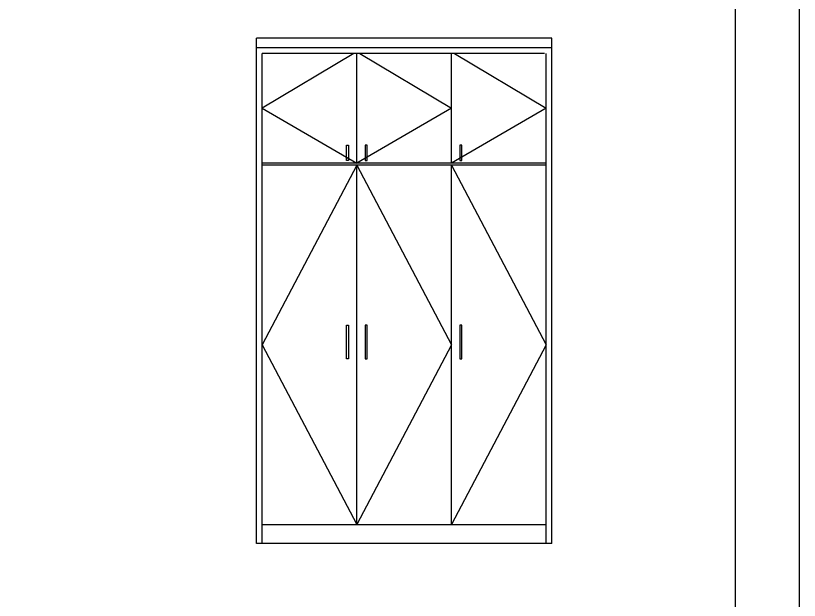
# Model space of a CAD drawing. Header units: inches. Extents: x 8.4 to 50.9, y 14.4 to 39.2.
# Drawn here: x 25.233 to 29.372, y 30.379 to 33.469 of the extents above; entities that cross this region are included whole.
import ezdxf

# ---------------------------------------------------------------- set-up
doc = ezdxf.new("R2010")
doc.units = ezdxf.units.IN
doc.header["$MEASUREMENT"] = 0
doc.layers.add('02', color=2, linetype='Continuous')
doc.layers.add('kadrbm', color=4, linetype='Continuous')

# ---------------------------------------------------------------- blocks, each defined once
blk = doc.blocks.new('kadrbm')
at = {"layer": 'kadrbm', "color": 4}
blk.add_lwpolyline([(0, 0), (0, 24.7972), (21, 24.7972), (21, 0), (0, 0)], close=True, dxfattribs=at)
blk.add_lwpolyline([(20.6631, 0.3257), (20.6631, 24.4603), (0.3369, 24.4603), (0.3369, 0.3257), (20.6631, 0.3257)], dxfattribs=at)

msp = doc.modelspace()

# ---------------------------------------------------------------- linework, layer by layer
at = {"layer": '02'}
for p, q in [((26.5045, 30.6794), (26.5045, 33.3494)), ((28.0645, 33.3494), (26.5045, 33.3494)), ((28.0645, 30.6794), (28.0645, 33.3494)), ((28.0645, 33.2994), (26.5045, 33.2994)), ((26.5345, 30.6794), (26.5345, 33.2694)), ((27.0192, 33.2694), (26.5345, 32.9794)), ((28.0255, 33.2694), (26.5345, 33.2694)), ((27.0345, 32.6894), (27.0345, 33.2694)), ((27.0498, 33.2694), (27.5345, 32.9794)), ((27.5345, 32.6894), (27.5345, 33.2694)), ((27.5498, 33.2694), (28.0345, 32.9794)), ((28.0345, 30.6794), (28.0345, 33.2694)), ((26.5345, 32.9794), (27.0345, 32.6894)), ((27.5345, 32.9794), (27.0345, 32.6894)), ((28.0345, 32.9794), (27.5345, 32.6894)), ((26.9801, 32.7841), (26.9913, 32.7841)), ((26.9801, 32.7038), (26.9801, 32.7841)), ((26.9913, 32.7841), (26.9913, 32.7038)), ((27.0778, 32.7841), (27.0778, 32.7038)), ((27.089, 32.7841), (27.0778, 32.7841)), ((27.089, 32.7038), (27.089, 32.7841)), ((27.5778, 32.7841), (27.5778, 32.7038)), ((27.589, 32.7841), (27.5778, 32.7841)), ((27.589, 32.7038), (27.589, 32.7841)), ((26.9913, 32.7038), (26.9801, 32.7038)), ((27.0778, 32.7038), (27.089, 32.7038)), ((27.5778, 32.7038), (27.589, 32.7038)), ((28.0345, 32.6894), (26.5345, 32.6894)), ((27.0345, 32.6794), (26.5345, 31.7294)), ((28.0345, 32.6794), (26.5345, 32.6794)), ((27.0345, 32.6794), (27.5345, 31.7294)), ((27.0345, 30.7794), (27.0345, 32.6794)), ((27.5345, 32.6794), (28.0345, 31.7294)), ((27.5345, 30.7794), (27.5345, 32.6794)), ((26.9801, 31.8341), (26.9913, 31.8341)), ((26.9801, 31.6552), (26.9801, 31.8341)), ((26.9913, 31.8341), (26.9913, 31.6552)), ((27.089, 31.8341), (27.0778, 31.8341)), ((27.0778, 31.8341), (27.0778, 31.6552)), ((27.089, 31.6552), (27.089, 31.8341)), ((27.589, 31.8341), (27.5778, 31.8341)), ((27.5778, 31.8341), (27.5778, 31.6552)), ((27.589, 31.6552), (27.589, 31.8341)), ((26.5345, 31.7294), (27.0345, 30.7794)), ((27.5345, 31.7294), (27.0345, 30.7794)), ((28.0345, 31.7294), (27.5345, 30.7794)), ((26.9913, 31.6552), (26.9801, 31.6552)), ((27.0778, 31.6552), (27.089, 31.6552)), ((27.5778, 31.6552), (27.589, 31.6552)), ((26.5345, 30.7794), (28.0345, 30.7794)), ((28.0645, 30.6794), (26.5045, 30.6794))]:
    msp.add_line(p, q, dxfattribs=at)

# ---------------------------------------------------------------- block references
at = {"layer": 'kadrbm'}
msp.add_blockref('kadrbm', (8.3718, 14.4249), dxfattribs=at)

doc.saveas('drawing.dxf')
